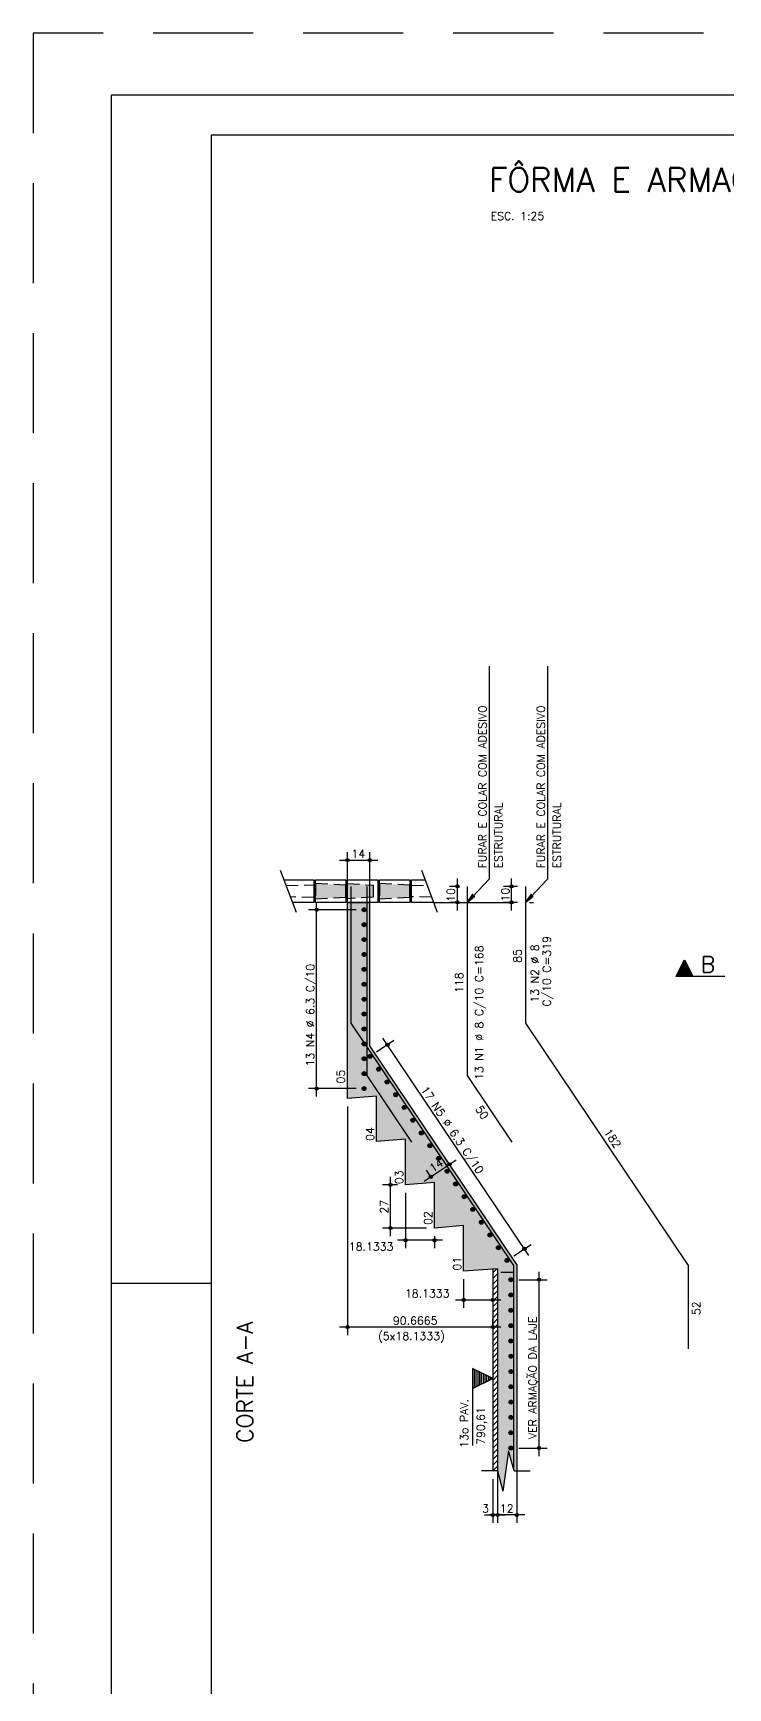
# Model space of a CAD drawing. Extents: x -2 to 86, y -1.5 to 60.9.
# Drawn here: x -2.05 to 15.32, y 19.59 to 60.95 of the extents above; entities that cross this region are included whole.
import ezdxf

# ---------------------------------------------------------------- set-up
doc = ezdxf.new("R2010")
doc.units = 0
doc.header["$MEASUREMENT"] = 0
for name, pattern in [('ESTILO_TQS_0001', [0.45, 0.3, -0.15]), ('ESTILO_TQS_0004', [3.3, 2, -0.4, 0.05, -0.4, 0.05, -0.4]), ('HIDDEN', [0.375, 0.25, -0.125])]:
    doc.linetypes.add(name, pattern=pattern)
doc.layers.get('0').update_dxf_attribs({"linetype": 'CONTINUOUS'})
doc.layers.get('Defpoints').update_dxf_attribs({"linetype": 'CONTINUOUS'})
for name, color, linetype in [('ARQ_FOLHA', 7, 'CONTINUOUS'), ('PENA_01', 1, 'CONTINUOUS'), ('PENA_02', 2, 'CONTINUOUS'), ('PENA_03', 3, 'CONTINUOUS'), ('PENA_04', 4, 'CONTINUOUS'), ('PENA_05', 5, 'CONTINUOUS'), ('PENA_06', 6, 'CONTINUOUS'), ('PENA_10', 253, 'CONTINUOUS'), ('PENA_11', 252, 'CONTINUOUS')]:
    doc.layers.add(name, color=color, linetype=linetype)
doc.styles.get("Standard").update_dxf_attribs({"font": 'ROMANS.SHX'})

# ---------------------------------------------------------------- blocks, each defined once
blk = doc.blocks.new('FOLHA A1 - 841 X 594')
at = {"layer": 'ARQ_FOLHA', "color": 1}
blk.add_line((-816, 297), (-841, 297), dxfattribs=at)
for points in [[(-841, 0), (0, 0), (0, 594), (-841, 594)], [(-816, 10), (-10, 10), (-10, 584), (-816, 584)]]:
    blk.add_lwpolyline(points, close=True, dxfattribs=at)
at = {"layer": 'Defpoints', "color": 8, "linetype": 'HIDDEN', "ltscale": 100}
blk.add_lwpolyline([(-860.5, 609.5), (-860.5, -15.5), (19.5, -15.5), (19.5, 609.5)], close=True, dxfattribs=at)
blk = doc.blocks.new('*U23')
blk.add_blockref('FOLHA A1 - 841 X 594', (0, 0))

msp = doc.modelspace()

# ---------------------------------------------------------------- linework, layer by layer
at = {"layer": 'PENA_01', "linetype": 'Continuous'}
for p, q in [((5.611, 40.279), (6.571, 40.279)), ((5.811, 38.099), (5.811, 40.479)), ((6.371, 38.052), (6.371, 40.479)), ((8.557, 39.024), (8.557, 39.824)), ((9.908, 39.024), (9.908, 39.824)), ((8.599, 39.624), (8.357, 39.624)), ((10.059, 39.624), (9.708, 39.624)), ((6.026, 39.038), (4.84, 39.038)), ((5.04, 34.371), (5.04, 39.238)), ((8.599, 39.224), (8.357, 39.224)), ((10.059, 39.224), (9.708, 39.224)), ((6.539, 35.485), (6.972, 35.776)), ((10.342, 30.399), (6.695, 35.831)), ((6.026, 34.571), (4.84, 34.571)), ((5.811, 34.124), (5.811, 28.41)), ((7.727, 32.254), (8.523, 32.789)), ((8.313, 32.743), (8.246, 32.844)), ((6.884, 30.884), (6.884, 32.364)), ((7.876, 32.39), (7.781, 32.532)), ((7.062, 32.164), (6.684, 32.164)), ((7.262, 31.964), (7.262, 30.579)), ((7.787, 31.084), (6.684, 31.084)), ((8.187, 30.779), (7.062, 30.779)), ((7.987, 30.884), (7.987, 30.579)), ((9.963, 30.386), (10.397, 30.677)), ((8.713, 29.804), (8.713, 29.089)), ((9.438, 29.856), (9.438, 29.089)), ((10.093, 29.793), (10.796, 29.793)), ((10.596, 25.386), (10.596, 29.993)), ((8.513, 29.289), (9.638, 29.289)), ((9.638, 28.61), (5.611, 28.61)), ((9.438, 28.65), (9.438, 28.81)), ((9.558, 25.457), (9.558, 23.713)), ((10.038, 25.411), (10.038, 23.713)), ((10.093, 25.586), (10.796, 25.586)), ((9.438, 24.812), (9.438, 23.713)), ((9.558, 24.812), (9.558, 23.713)), ((9.238, 23.913), (9.758, 23.913)), ((10.238, 23.913), (9.358, 23.913))]:
    msp.add_line(p, q, dxfattribs=at)
at = {"layer": 'PENA_01', "linetype": 'ESTILO_TQS_0004'}
msp.add_line((7.961, 39.224), (10.484, 39.224), dxfattribs=at)
at = {"layer": 'PENA_01', "linetype": 'Continuous'}
for points in [[(4.222, 39.784), (4.971, 39.784)], [(4.971, 39.784), (4.971, 39.224), (4.433, 39.224)], [(5.011, 39.224), (5.011, 39.784), (5.771, 39.784), (5.771, 39.224), (5.011, 39.224)], [(5.811, 39.224), (5.811, 39.784), (6.571, 39.784), (6.571, 39.224), (5.811, 39.224)], [(6.611, 39.224), (6.611, 39.784), (7.371, 39.784), (7.371, 39.224), (6.611, 39.224)], [(7.961, 39.224), (7.411, 39.224), (7.411, 39.784), (7.75, 39.784)]]:
    msp.add_lwpolyline(points, dxfattribs=at)
at = {"layer": 'PENA_02', "linetype": 'Continuous'}
for p, q in [((4.131, 40.028), (4.524, 38.981)), ((7.659, 40.028), (8.053, 38.981))]:
    msp.add_line(p, q, dxfattribs=at)
at = {"layer": 'PENA_02', "linetype": 'ESTILO_TQS_0001'}
for points in [[(4.274, 39.646), (4.971, 39.664)], [(4.971, 39.664), (4.971, 39.344), (4.382, 39.36)], [(5.771, 39.354), (5.771, 39.654), (5.011, 39.694), (5.011, 39.314), (5.771, 39.354)], [(6.451, 39.654), (6.451, 39.354), (5.811, 39.314), (5.811, 39.694), (6.451, 39.654)], [(7.371, 39.354), (7.371, 39.654), (6.611, 39.694), (6.611, 39.314), (7.371, 39.354)], [(7.913, 39.351), (7.411, 39.364), (7.411, 39.644), (7.799, 39.655)]]:
    msp.add_lwpolyline(points, dxfattribs=at)
at = {"layer": 'PENA_02', "linetype": 'Continuous'}
for centre, radius in [((5.811, 40.279), 0.04), ((5.811, 40.279), 0.02), ((6.371, 40.279), 0.04), ((6.371, 40.279), 0.02), ((8.557, 39.624), 0.04), ((8.557, 39.624), 0.02), ((9.908, 39.624), 0.04), ((9.908, 39.624), 0.02), ((5.04, 39.038), 0.0416), ((5.04, 39.038), 0.0208), ((8.557, 39.224), 0.04), ((8.557, 39.224), 0.02), ((9.908, 39.224), 0.04), ((9.908, 39.224), 0.02), ((6.806, 35.665), 0.0416), ((6.806, 35.665), 0.0208), ((5.04, 34.571), 0.0416), ((5.04, 34.571), 0.0208), ((8.357, 32.678), 0.04), ((8.357, 32.678), 0.02), ((7.893, 32.366), 0.04), ((7.893, 32.366), 0.02), ((6.884, 32.164), 0.04), ((6.884, 32.164), 0.02), ((6.884, 31.084), 0.04), ((6.884, 31.084), 0.02), ((7.262, 30.779), 0.04), ((7.262, 30.779), 0.02), ((7.987, 30.779), 0.04), ((7.987, 30.779), 0.02), ((10.231, 30.566), 0.0416), ((10.231, 30.566), 0.0208), ((10.596, 29.793), 0.04), ((10.596, 29.793), 0.02), ((8.713, 29.289), 0.04), ((8.713, 29.289), 0.02), ((9.438, 29.289), 0.04), ((9.438, 29.289), 0.02), ((5.811, 28.61), 0.04), ((5.811, 28.61), 0.02), ((9.438, 28.61), 0.04), ((9.438, 28.61), 0.02), ((10.596, 25.586), 0.04), ((10.596, 25.586), 0.02), ((9.438, 23.913), 0.04), ((9.438, 23.913), 0.02), ((9.558, 23.913), 0.04), ((9.558, 23.913), 0.04), ((9.558, 23.913), 0.02), ((9.558, 23.913), 0.02), ((10.038, 23.913), 0.04), ((10.038, 23.913), 0.02)]:
    msp.add_circle(centre, radius, dxfattribs=at)
at = {"layer": 'PENA_03', "linetype": 'Continuous'}
for p, q in [((8.799, 39.624), (8.799, 39.624)), ((10.259, 39.624), (10.259, 39.624)), ((5.811, 34.324), (5.811, 39.224)), ((5.811, 39.224), (6.371, 39.224)), ((6.226, 39.038), (6.226, 39.038)), ((6.371, 35.635), (6.371, 39.224)), ((8.799, 39.224), (8.799, 39.224)), ((10.259, 39.224), (10.259, 39.224)), ((5.811, 37.899), (5.811, 37.899)), ((6.371, 37.852), (6.371, 37.852)), ((10.038, 30.176), (6.371, 35.635)), ((6.373, 35.373), (6.373, 35.373)), ((6.537, 34.384), (5.811, 34.324)), ((6.226, 34.571), (6.226, 34.571)), ((6.537, 33.244), (6.537, 34.384)), ((5.811, 34.324), (5.811, 34.324)), ((7.262, 33.304), (6.537, 33.244)), ((7.262, 32.164), (7.262, 33.304)), ((8.425, 32.577), (8.425, 32.577)), ((7.987, 32.224), (7.262, 32.164)), ((7.262, 32.164), (7.262, 32.164)), ((7.262, 32.164), (7.262, 32.164)), ((7.987, 31.084), (7.987, 32.224)), ((7.987, 32.224), (7.987, 32.224)), ((8.713, 31.144), (7.987, 31.084)), ((7.987, 31.084), (7.987, 31.084)), ((7.987, 31.084), (7.987, 31.084)), ((8.713, 30.004), (8.713, 31.144)), ((9.797, 30.274), (9.797, 30.274)), ((9.558, 30.064), (8.713, 30.004)), ((8.713, 30.004), (8.713, 30.004)), ((9.438, 29.964), (9.539, 30.064)), ((9.438, 30.056), (9.438, 25.012)), ((9.438, 30.056), (9.438, 30.056)), ((9.438, 29.823), (9.558, 29.943)), ((9.438, 29.681), (9.558, 29.801)), ((9.558, 30.064), (9.558, 25.012)), ((9.893, 29.793), (9.893, 29.793)), ((10.038, 30.176), (10.038, 25.012)), ((9.438, 29.54), (9.558, 29.66)), ((9.438, 29.398), (9.558, 29.518)), ((9.438, 29.257), (9.558, 29.377)), ((9.438, 29.115), (9.558, 29.235)), ((9.438, 28.974), (9.558, 29.094)), ((9.438, 28.833), (9.558, 28.953)), ((9.438, 28.691), (9.558, 28.811)), ((9.438, 28.55), (9.558, 28.67)), ((9.438, 28.408), (9.558, 28.528)), ((9.438, 28.45), (9.438, 28.45)), ((9.438, 28.267), (9.558, 28.387)), ((9.438, 28.126), (9.558, 28.246)), ((9.438, 27.984), (9.558, 28.104)), ((9.438, 27.843), (9.558, 27.963)), ((9.438, 27.701), (9.558, 27.821)), ((8.938, 27.573), (8.938, 25.653)), ((9.438, 27.323), (8.938, 27.573)), ((9.438, 27.323), (8.938, 27.073)), ((8.983, 27.095), (8.983, 27.551)), ((9.027, 27.118), (9.027, 27.529)), ((9.072, 27.14), (9.072, 27.506)), ((9.116, 27.162), (9.116, 27.484)), ((9.161, 27.185), (9.161, 27.462)), ((9.206, 27.207), (9.206, 27.439)), ((9.25, 27.229), (9.25, 27.417)), ((9.295, 27.252), (9.295, 27.395)), ((9.339, 27.274), (9.339, 27.372)), ((9.384, 27.296), (9.384, 27.35)), ((9.438, 27.56), (9.558, 27.68)), ((9.438, 27.418), (9.558, 27.538)), ((9.438, 27.277), (9.558, 27.397)), ((9.438, 27.136), (9.558, 27.256)), ((9.438, 26.994), (9.558, 27.114)), ((9.438, 26.853), (9.558, 26.973)), ((9.438, 26.711), (9.558, 26.831)), ((9.438, 26.57), (9.558, 26.69)), ((9.438, 26.428), (9.558, 26.548)), ((9.438, 26.287), (9.558, 26.407)), ((9.438, 26.146), (9.558, 26.266)), ((9.438, 26.004), (9.558, 26.124)), ((9.438, 25.863), (9.558, 25.983)), ((9.438, 25.721), (9.558, 25.841)), ((9.438, 25.58), (9.558, 25.7)), ((9.558, 25.657), (9.558, 25.657)), ((9.438, 25.438), (9.558, 25.558)), ((9.438, 25.297), (9.558, 25.417)), ((9.438, 25.156), (9.558, 25.276)), ((9.835, 25.515), (9.696, 24.509)), ((9.973, 25.012), (9.835, 25.515)), ((9.893, 25.586), (9.893, 25.586)), ((10.038, 25.611), (10.038, 25.611)), ((9.558, 25.012), (9.158, 25.012)), ((9.438, 25.014), (9.558, 25.134)), ((9.438, 25.012), (9.438, 25.012)), ((9.558, 25.012), (9.696, 24.509)), ((9.558, 25.012), (9.558, 25.012)), ((9.973, 25.012), (10.373, 25.012))]:
    msp.add_line(p, q, dxfattribs=at)
for points in [[(9.35, 45.131), (9.35, 39.805), (8.799, 39.224), (8.946, 39.427), (8.799, 39.224), (8.993, 39.382)], [(10.811, 45.131), (10.811, 39.805), (10.259, 39.224), (10.406, 39.427), (10.259, 39.224), (10.454, 39.382)], [(14.025, 37.377), (14.229, 37.786), (14.434, 37.377), (14.025, 37.377)], [(8.938, 27.073), (9.438, 27.323), (8.938, 27.573), (8.938, 27.073)]]:
    msp.add_lwpolyline(points, dxfattribs=at)
for centre in [(6.226, 39.038), (6.226, 38.666), (6.226, 38.294), (6.226, 37.921), (6.226, 37.549), (6.226, 37.177), (6.226, 36.804), (6.226, 36.432), (6.226, 36.06), (6.226, 35.688), (6.226, 35.315), (6.373, 35.373), (6.226, 34.943), (6.587, 35.055), (6.801, 34.736), (6.226, 34.571), (7.015, 34.417), (7.229, 34.099), (7.443, 33.78), (7.657, 33.461), (7.871, 33.142), (8.085, 32.824), (8.299, 32.505), (8.513, 32.186), (8.727, 31.868), (8.941, 31.549), (9.155, 31.23), (9.369, 30.912), (9.583, 30.593), (9.797, 30.274), (9.893, 29.793), (9.893, 29.411), (9.893, 29.028), (9.893, 28.646), (9.893, 28.263), (9.893, 27.881), (9.893, 27.498), (9.893, 27.116), (9.893, 26.733), (9.893, 26.351), (9.893, 25.968), (9.893, 25.586)]:
    msp.add_circle(centre, 0.05, dxfattribs=at)
for points in [[(6.276, 39.038), (6.201, 39.082), (6.179, 39.055)], [(6.276, 39.038), (6.179, 39.055), (6.179, 39.021)], [(6.276, 39.038), (6.179, 39.021), (6.201, 38.995)], [(6.276, 39.038), (6.235, 39.088), (6.201, 39.082)], [(6.276, 39.038), (6.201, 38.995), (6.235, 38.989)], [(6.276, 39.038), (6.265, 39.07), (6.235, 39.088)], [(6.276, 39.038), (6.235, 38.989), (6.265, 39.006)], [(6.276, 39.038), (6.265, 39.006), (6.276, 39.038)], [(6.276, 38.666), (6.201, 38.709), (6.179, 38.683)], [(6.276, 38.666), (6.179, 38.683), (6.179, 38.649)], [(6.276, 38.666), (6.179, 38.649), (6.201, 38.623)], [(6.276, 38.666), (6.235, 38.715), (6.201, 38.709)], [(6.276, 38.666), (6.201, 38.623), (6.235, 38.617)], [(6.276, 38.666), (6.265, 38.698), (6.235, 38.715)], [(6.276, 38.666), (6.235, 38.617), (6.265, 38.634)], [(6.276, 38.666), (6.265, 38.634), (6.276, 38.666)], [(6.276, 38.294), (6.201, 38.337), (6.179, 38.311)], [(6.276, 38.294), (6.179, 38.311), (6.179, 38.277)], [(6.276, 38.294), (6.179, 38.277), (6.201, 38.25)], [(6.276, 38.294), (6.235, 38.343), (6.201, 38.337)], [(6.276, 38.294), (6.201, 38.25), (6.235, 38.244)], [(6.276, 38.294), (6.265, 38.326), (6.235, 38.343)], [(6.276, 38.294), (6.235, 38.244), (6.265, 38.262)], [(6.276, 38.294), (6.265, 38.262), (6.276, 38.294)], [(6.276, 37.921), (6.201, 37.965), (6.179, 37.938)], [(6.276, 37.921), (6.179, 37.938), (6.179, 37.904)], [(6.276, 37.921), (6.179, 37.904), (6.201, 37.878)], [(6.276, 37.921), (6.235, 37.971), (6.201, 37.965)], [(6.276, 37.921), (6.201, 37.878), (6.235, 37.872)], [(6.276, 37.921), (6.265, 37.954), (6.235, 37.971)], [(6.276, 37.921), (6.235, 37.872), (6.265, 37.889)], [(6.276, 37.921), (6.265, 37.889), (6.276, 37.921)], [(6.276, 37.549), (6.201, 37.592), (6.179, 37.566)], [(6.276, 37.549), (6.179, 37.566), (6.179, 37.532)], [(6.276, 37.549), (6.179, 37.532), (6.201, 37.506)], [(6.276, 37.549), (6.235, 37.598), (6.201, 37.592)], [(6.276, 37.549), (6.201, 37.506), (6.235, 37.5)], [(6.276, 37.177), (6.235, 37.226), (6.201, 37.22)], [(6.276, 37.549), (6.265, 37.581), (6.235, 37.598)], [(6.276, 37.549), (6.235, 37.5), (6.265, 37.517)], [(6.276, 37.177), (6.265, 37.209), (6.235, 37.226)], [(6.276, 37.549), (6.265, 37.517), (6.276, 37.549)], [(6.276, 37.177), (6.201, 37.22), (6.179, 37.194)], [(6.276, 37.177), (6.179, 37.194), (6.179, 37.16)], [(6.276, 37.177), (6.179, 37.16), (6.201, 37.133)], [(6.276, 36.804), (6.201, 36.848), (6.179, 36.822)], [(6.276, 36.804), (6.179, 36.822), (6.179, 36.787)], [(6.276, 37.177), (6.201, 37.133), (6.235, 37.128)], [(6.276, 36.804), (6.235, 36.854), (6.201, 36.848)], [(6.276, 37.177), (6.235, 37.128), (6.265, 37.145)], [(6.276, 36.804), (6.265, 36.837), (6.235, 36.854)], [(6.276, 37.177), (6.265, 37.145), (6.276, 37.177)], [(6.276, 36.804), (6.179, 36.787), (6.201, 36.761)], [(6.276, 36.432), (6.201, 36.475), (6.179, 36.449)], [(6.276, 36.432), (6.179, 36.449), (6.179, 36.415)], [(6.276, 36.432), (6.179, 36.415), (6.201, 36.389)], [(6.276, 36.804), (6.201, 36.761), (6.235, 36.755)], [(6.276, 36.432), (6.235, 36.481), (6.201, 36.475)], [(6.276, 36.432), (6.201, 36.389), (6.235, 36.383)], [(6.276, 36.804), (6.235, 36.755), (6.265, 36.772)], [(6.276, 36.432), (6.265, 36.464), (6.235, 36.481)], [(6.276, 36.432), (6.235, 36.383), (6.265, 36.4)], [(6.276, 36.804), (6.265, 36.772), (6.276, 36.804)], [(6.276, 36.432), (6.265, 36.4), (6.276, 36.432)], [(6.276, 36.06), (6.201, 36.103), (6.179, 36.077)], [(6.276, 36.06), (6.179, 36.077), (6.179, 36.043)], [(6.276, 36.06), (6.179, 36.043), (6.201, 36.017)], [(6.276, 36.06), (6.235, 36.109), (6.201, 36.103)], [(6.276, 36.06), (6.201, 36.017), (6.235, 36.011)], [(6.276, 36.06), (6.265, 36.092), (6.235, 36.109)], [(6.276, 36.06), (6.235, 36.011), (6.265, 36.028)], [(6.276, 36.06), (6.265, 36.028), (6.276, 36.06)], [(6.276, 35.688), (6.201, 35.731), (6.179, 35.705)], [(6.276, 35.688), (6.179, 35.705), (6.179, 35.67)], [(6.276, 35.688), (6.179, 35.67), (6.201, 35.644)], [(6.276, 35.688), (6.235, 35.737), (6.201, 35.731)], [(6.276, 35.688), (6.201, 35.644), (6.235, 35.638)], [(6.276, 35.688), (6.265, 35.72), (6.235, 35.737)], [(6.276, 35.688), (6.235, 35.638), (6.265, 35.655)], [(6.276, 35.688), (6.265, 35.655), (6.276, 35.688)], [(6.276, 35.315), (6.201, 35.359), (6.179, 35.332)], [(6.276, 35.315), (6.179, 35.332), (6.179, 35.298)], [(6.276, 35.315), (6.179, 35.298), (6.201, 35.272)], [(6.276, 35.315), (6.235, 35.364), (6.201, 35.359)], [(6.276, 35.315), (6.201, 35.272), (6.235, 35.266)], [(6.276, 35.315), (6.265, 35.347), (6.235, 35.364)], [(6.276, 35.315), (6.235, 35.266), (6.265, 35.283)], [(6.276, 35.315), (6.265, 35.283), (6.276, 35.315)], [(6.423, 35.373), (6.348, 35.417), (6.326, 35.39)], [(6.423, 35.373), (6.326, 35.39), (6.326, 35.356)], [(6.423, 35.373), (6.326, 35.356), (6.348, 35.33)], [(6.423, 35.373), (6.381, 35.423), (6.348, 35.417)], [(6.423, 35.373), (6.348, 35.33), (6.381, 35.324)], [(6.423, 35.373), (6.411, 35.405), (6.381, 35.423)], [(6.423, 35.373), (6.381, 35.324), (6.411, 35.341)], [(6.423, 35.373), (6.411, 35.341), (6.423, 35.373)], [(6.276, 34.943), (6.201, 34.986), (6.179, 34.96)], [(6.276, 34.943), (6.179, 34.96), (6.179, 34.926)], [(6.276, 34.943), (6.179, 34.926), (6.201, 34.9)], [(6.276, 34.943), (6.235, 34.992), (6.201, 34.986)], [(6.276, 34.943), (6.201, 34.9), (6.235, 34.894)], [(6.276, 34.943), (6.265, 34.975), (6.235, 34.992)], [(6.276, 34.943), (6.235, 34.894), (6.265, 34.911)], [(6.276, 34.943), (6.265, 34.911), (6.276, 34.943)], [(6.637, 35.055), (6.562, 35.098), (6.54, 35.072)], [(6.637, 35.055), (6.54, 35.072), (6.54, 35.038)], [(6.637, 35.055), (6.54, 35.038), (6.562, 35.011)], [(6.637, 35.055), (6.595, 35.104), (6.562, 35.098)], [(6.637, 35.055), (6.562, 35.011), (6.595, 35.005)], [(6.637, 35.055), (6.625, 35.087), (6.595, 35.104)], [(6.637, 35.055), (6.595, 35.005), (6.625, 35.022)], [(6.637, 35.055), (6.625, 35.022), (6.637, 35.055)], [(6.851, 34.736), (6.776, 34.779), (6.754, 34.753)], [(6.851, 34.736), (6.754, 34.753), (6.754, 34.719)], [(6.851, 34.736), (6.809, 34.785), (6.776, 34.779)], [(6.851, 34.736), (6.839, 34.768), (6.809, 34.785)], [(6.276, 34.571), (6.201, 34.614), (6.179, 34.588)], [(6.276, 34.571), (6.179, 34.588), (6.179, 34.554)], [(6.276, 34.571), (6.179, 34.554), (6.201, 34.527)], [(6.276, 34.571), (6.235, 34.62), (6.201, 34.614)], [(6.276, 34.571), (6.201, 34.527), (6.235, 34.521)], [(6.276, 34.571), (6.265, 34.603), (6.235, 34.62)], [(6.276, 34.571), (6.235, 34.521), (6.265, 34.538)], [(6.276, 34.571), (6.265, 34.538), (6.276, 34.571)], [(6.851, 34.736), (6.754, 34.719), (6.776, 34.693)], [(6.851, 34.736), (6.776, 34.693), (6.809, 34.687)], [(6.851, 34.736), (6.809, 34.687), (6.839, 34.704)], [(6.851, 34.736), (6.839, 34.704), (6.851, 34.736)], [(7.065, 34.417), (6.99, 34.461), (6.968, 34.434)], [(7.065, 34.417), (6.968, 34.434), (6.968, 34.4)], [(7.065, 34.417), (6.968, 34.4), (6.99, 34.374)], [(7.065, 34.417), (7.023, 34.466), (6.99, 34.461)], [(7.065, 34.417), (6.99, 34.374), (7.023, 34.368)], [(7.065, 34.417), (7.053, 34.449), (7.023, 34.466)], [(7.065, 34.417), (7.023, 34.368), (7.053, 34.385)], [(7.065, 34.417), (7.053, 34.385), (7.065, 34.417)], [(7.279, 34.099), (7.204, 34.142), (7.182, 34.116)], [(7.279, 34.099), (7.182, 34.116), (7.182, 34.081)], [(7.279, 34.099), (7.182, 34.081), (7.204, 34.055)], [(7.279, 34.099), (7.237, 34.148), (7.204, 34.142)], [(7.279, 34.099), (7.204, 34.055), (7.237, 34.049)], [(7.279, 34.099), (7.267, 34.131), (7.237, 34.148)], [(7.279, 34.099), (7.237, 34.049), (7.267, 34.066)], [(7.279, 34.099), (7.267, 34.066), (7.279, 34.099)], [(7.493, 33.78), (7.418, 33.823), (7.396, 33.797)], [(7.493, 33.78), (7.396, 33.797), (7.396, 33.763)], [(7.493, 33.78), (7.396, 33.763), (7.418, 33.737)], [(7.493, 33.78), (7.451, 33.829), (7.418, 33.823)], [(7.493, 33.78), (7.418, 33.737), (7.451, 33.731)], [(7.493, 33.78), (7.481, 33.812), (7.451, 33.829)], [(7.493, 33.78), (7.451, 33.731), (7.481, 33.748)], [(7.493, 33.78), (7.481, 33.748), (7.493, 33.78)], [(7.707, 33.461), (7.632, 33.504), (7.61, 33.478)], [(7.707, 33.461), (7.665, 33.51), (7.632, 33.504)], [(7.707, 33.461), (7.695, 33.493), (7.665, 33.51)], [(7.707, 33.461), (7.61, 33.478), (7.61, 33.444)], [(7.707, 33.461), (7.61, 33.444), (7.632, 33.418)], [(7.707, 33.461), (7.632, 33.418), (7.665, 33.412)], [(7.707, 33.461), (7.665, 33.412), (7.695, 33.429)], [(7.707, 33.461), (7.695, 33.429), (7.707, 33.461)], [(7.921, 33.142), (7.846, 33.186), (7.824, 33.16)], [(7.921, 33.142), (7.824, 33.16), (7.824, 33.125)], [(7.921, 33.142), (7.824, 33.125), (7.846, 33.099)], [(7.921, 33.142), (7.879, 33.192), (7.846, 33.186)], [(7.921, 33.142), (7.846, 33.099), (7.879, 33.093)], [(7.921, 33.142), (7.909, 33.175), (7.879, 33.192)], [(7.921, 33.142), (7.879, 33.093), (7.909, 33.11)], [(7.921, 33.142), (7.909, 33.11), (7.921, 33.142)], [(8.135, 32.824), (8.06, 32.867), (8.038, 32.841)], [(8.135, 32.824), (8.038, 32.841), (8.038, 32.807)], [(8.135, 32.824), (8.038, 32.807), (8.06, 32.78)], [(8.135, 32.824), (8.093, 32.873), (8.06, 32.867)], [(8.135, 32.824), (8.06, 32.78), (8.093, 32.775)], [(8.135, 32.824), (8.123, 32.856), (8.093, 32.873)], [(8.135, 32.824), (8.093, 32.775), (8.123, 32.792)], [(8.135, 32.824), (8.123, 32.792), (8.135, 32.824)], [(8.349, 32.505), (8.274, 32.548), (8.252, 32.522)], [(8.349, 32.505), (8.252, 32.522), (8.252, 32.488)], [(8.349, 32.505), (8.252, 32.488), (8.274, 32.462)], [(8.349, 32.505), (8.308, 32.554), (8.274, 32.548)], [(8.349, 32.505), (8.274, 32.462), (8.308, 32.456)], [(8.349, 32.505), (8.337, 32.537), (8.308, 32.554)], [(8.349, 32.505), (8.308, 32.456), (8.337, 32.473)], [(8.349, 32.505), (8.337, 32.473), (8.349, 32.505)], [(8.563, 32.186), (8.488, 32.23), (8.466, 32.203)], [(8.563, 32.186), (8.466, 32.203), (8.466, 32.169)], [(8.563, 32.186), (8.466, 32.169), (8.488, 32.143)], [(8.563, 32.186), (8.522, 32.236), (8.488, 32.23)], [(8.563, 32.186), (8.488, 32.143), (8.522, 32.137)], [(8.563, 32.186), (8.551, 32.219), (8.522, 32.236)], [(8.563, 32.186), (8.522, 32.137), (8.551, 32.154)], [(8.563, 32.186), (8.551, 32.154), (8.563, 32.186)], [(8.777, 31.868), (8.702, 31.911), (8.68, 31.885)], [(8.777, 31.868), (8.68, 31.885), (8.68, 31.851)], [(8.777, 31.868), (8.68, 31.851), (8.702, 31.824)], [(8.777, 31.868), (8.736, 31.917), (8.702, 31.911)], [(8.777, 31.868), (8.702, 31.824), (8.736, 31.818)], [(8.777, 31.868), (8.765, 31.9), (8.736, 31.917)], [(8.777, 31.868), (8.736, 31.818), (8.765, 31.836)], [(8.777, 31.868), (8.765, 31.836), (8.777, 31.868)], [(8.991, 31.549), (8.916, 31.592), (8.894, 31.566)], [(8.991, 31.549), (8.894, 31.566), (8.894, 31.532)], [(8.991, 31.549), (8.894, 31.532), (8.916, 31.506)], [(8.991, 31.549), (8.95, 31.598), (8.916, 31.592)], [(8.991, 31.549), (8.916, 31.506), (8.95, 31.5)], [(8.991, 31.549), (8.979, 31.581), (8.95, 31.598)], [(8.991, 31.549), (8.95, 31.5), (8.979, 31.517)], [(8.991, 31.549), (8.979, 31.517), (8.991, 31.549)], [(9.205, 31.23), (9.13, 31.274), (9.108, 31.247)], [(9.205, 31.23), (9.108, 31.247), (9.108, 31.213)], [(9.205, 31.23), (9.108, 31.213), (9.13, 31.187)], [(9.205, 31.23), (9.164, 31.28), (9.13, 31.274)], [(9.205, 31.23), (9.13, 31.187), (9.164, 31.181)], [(9.205, 31.23), (9.193, 31.262), (9.164, 31.28)], [(9.205, 31.23), (9.164, 31.181), (9.193, 31.198)], [(9.205, 31.23), (9.193, 31.198), (9.205, 31.23)], [(9.419, 30.912), (9.344, 30.955), (9.322, 30.929)], [(9.419, 30.912), (9.322, 30.929), (9.322, 30.895)], [(9.419, 30.912), (9.322, 30.895), (9.344, 30.868)], [(9.419, 30.912), (9.378, 30.961), (9.344, 30.955)], [(9.419, 30.912), (9.344, 30.868), (9.378, 30.862)], [(9.419, 30.912), (9.407, 30.944), (9.378, 30.961)], [(9.419, 30.912), (9.378, 30.862), (9.407, 30.879)], [(9.419, 30.912), (9.407, 30.879), (9.419, 30.912)], [(9.633, 30.593), (9.558, 30.636), (9.536, 30.61)], [(9.633, 30.593), (9.536, 30.61), (9.536, 30.576)], [(9.633, 30.593), (9.592, 30.642), (9.558, 30.636)], [(9.633, 30.593), (9.621, 30.625), (9.592, 30.642)], [(9.633, 30.593), (9.536, 30.576), (9.558, 30.55)], [(9.633, 30.593), (9.558, 30.55), (9.592, 30.544)], [(9.633, 30.593), (9.592, 30.544), (9.621, 30.561)], [(9.633, 30.593), (9.621, 30.561), (9.633, 30.593)], [(9.847, 30.274), (9.772, 30.318), (9.75, 30.291)], [(9.847, 30.274), (9.75, 30.291), (9.75, 30.257)], [(9.847, 30.274), (9.75, 30.257), (9.772, 30.231)], [(9.847, 30.274), (9.806, 30.323), (9.772, 30.318)], [(9.847, 30.274), (9.772, 30.231), (9.806, 30.225)], [(9.847, 30.274), (9.835, 30.306), (9.806, 30.323)], [(9.847, 30.274), (9.806, 30.225), (9.835, 30.242)], [(9.847, 30.274), (9.835, 30.242), (9.847, 30.274)], [(9.943, 29.793), (9.868, 29.837), (9.846, 29.81)], [(9.943, 29.793), (9.846, 29.81), (9.846, 29.776)], [(9.943, 29.793), (9.846, 29.776), (9.868, 29.75)], [(9.943, 29.793), (9.902, 29.842), (9.868, 29.837)], [(9.943, 29.793), (9.868, 29.75), (9.902, 29.744)], [(9.943, 29.793), (9.931, 29.825), (9.902, 29.842)], [(9.943, 29.793), (9.902, 29.744), (9.931, 29.761)], [(9.943, 29.793), (9.931, 29.761), (9.943, 29.793)], [(9.943, 29.411), (9.868, 29.454), (9.846, 29.428)], [(9.943, 29.411), (9.846, 29.428), (9.846, 29.394)], [(9.943, 29.411), (9.846, 29.394), (9.868, 29.367)], [(9.943, 29.411), (9.902, 29.46), (9.868, 29.454)], [(9.943, 29.411), (9.868, 29.367), (9.902, 29.362)], [(9.943, 29.411), (9.931, 29.443), (9.902, 29.46)], [(9.943, 29.411), (9.902, 29.362), (9.931, 29.379)], [(9.943, 29.411), (9.931, 29.379), (9.943, 29.411)], [(9.943, 29.028), (9.868, 29.072), (9.846, 29.045)], [(9.943, 29.028), (9.846, 29.045), (9.846, 29.011)], [(9.943, 29.028), (9.846, 29.011), (9.868, 28.985)], [(9.943, 29.028), (9.902, 29.078), (9.868, 29.072)], [(9.943, 29.028), (9.868, 28.985), (9.902, 28.979)], [(9.943, 29.028), (9.931, 29.06), (9.902, 29.078)], [(9.943, 29.028), (9.902, 28.979), (9.931, 28.996)], [(9.943, 29.028), (9.931, 28.996), (9.943, 29.028)], [(9.943, 28.646), (9.868, 28.689), (9.846, 28.663)], [(9.943, 28.646), (9.846, 28.663), (9.846, 28.629)], [(9.943, 28.646), (9.846, 28.629), (9.868, 28.602)], [(9.943, 28.646), (9.902, 28.695), (9.868, 28.689)], [(9.943, 28.646), (9.868, 28.602), (9.902, 28.597)], [(9.943, 28.646), (9.931, 28.678), (9.902, 28.695)], [(9.943, 28.646), (9.902, 28.597), (9.931, 28.614)], [(9.943, 28.646), (9.931, 28.614), (9.943, 28.646)], [(9.943, 28.263), (9.868, 28.307), (9.846, 28.28)], [(9.943, 28.263), (9.846, 28.28), (9.846, 28.246)], [(9.943, 28.263), (9.846, 28.246), (9.868, 28.22)], [(9.943, 28.263), (9.902, 28.313), (9.868, 28.307)], [(9.943, 28.263), (9.868, 28.22), (9.902, 28.214)], [(9.943, 28.263), (9.931, 28.295), (9.902, 28.313)], [(9.943, 28.263), (9.902, 28.214), (9.931, 28.231)], [(9.943, 28.263), (9.931, 28.231), (9.943, 28.263)], [(9.943, 27.881), (9.868, 27.924), (9.846, 27.898)], [(9.943, 27.881), (9.846, 27.898), (9.846, 27.864)], [(9.943, 27.881), (9.846, 27.864), (9.868, 27.838)], [(9.943, 27.881), (9.902, 27.93), (9.868, 27.924)], [(9.943, 27.881), (9.868, 27.838), (9.902, 27.832)], [(9.943, 27.881), (9.931, 27.913), (9.902, 27.93)], [(9.943, 27.881), (9.902, 27.832), (9.931, 27.849)], [(9.943, 27.881), (9.931, 27.849), (9.943, 27.881)], [(9.943, 27.498), (9.868, 27.542), (9.846, 27.515)], [(9.943, 27.498), (9.846, 27.515), (9.846, 27.481)], [(9.943, 27.498), (9.846, 27.481), (9.868, 27.455)], [(9.943, 27.498), (9.902, 27.548), (9.868, 27.542)], [(9.943, 27.498), (9.868, 27.455), (9.902, 27.449)], [(9.943, 27.498), (9.931, 27.53), (9.902, 27.548)], [(9.943, 27.498), (9.902, 27.449), (9.931, 27.466)], [(9.943, 27.498), (9.931, 27.466), (9.943, 27.498)], [(9.943, 27.116), (9.868, 27.159), (9.846, 27.133)], [(9.943, 27.116), (9.846, 27.133), (9.846, 27.099)], [(9.943, 27.116), (9.846, 27.099), (9.868, 27.073)], [(9.943, 27.116), (9.902, 27.165), (9.868, 27.159)], [(9.943, 27.116), (9.868, 27.073), (9.902, 27.067)], [(9.943, 27.116), (9.931, 27.148), (9.902, 27.165)], [(9.943, 27.116), (9.902, 27.067), (9.931, 27.084)], [(9.943, 27.116), (9.931, 27.084), (9.943, 27.116)], [(9.943, 26.733), (9.868, 26.777), (9.846, 26.75)], [(9.943, 26.733), (9.846, 26.75), (9.846, 26.716)], [(9.943, 26.733), (9.846, 26.716), (9.868, 26.69)], [(9.943, 26.733), (9.902, 26.783), (9.868, 26.777)], [(9.943, 26.733), (9.868, 26.69), (9.902, 26.684)], [(9.943, 26.733), (9.931, 26.766), (9.902, 26.783)], [(9.943, 26.733), (9.902, 26.684), (9.931, 26.701)], [(9.943, 26.733), (9.931, 26.701), (9.943, 26.733)], [(9.943, 26.351), (9.868, 26.394), (9.846, 26.368)], [(9.943, 26.351), (9.846, 26.368), (9.846, 26.334)], [(9.943, 26.351), (9.846, 26.334), (9.868, 26.308)], [(9.943, 26.351), (9.902, 26.4), (9.868, 26.394)], [(9.943, 26.351), (9.868, 26.308), (9.902, 26.302)], [(9.943, 26.351), (9.931, 26.383), (9.902, 26.4)], [(9.943, 26.351), (9.902, 26.302), (9.931, 26.319)], [(9.943, 26.351), (9.931, 26.319), (9.943, 26.351)], [(9.943, 25.968), (9.868, 26.012), (9.846, 25.985)], [(9.943, 25.968), (9.846, 25.985), (9.846, 25.951)], [(9.943, 25.968), (9.846, 25.951), (9.868, 25.925)], [(9.943, 25.968), (9.902, 26.018), (9.868, 26.012)], [(9.943, 25.968), (9.868, 25.925), (9.902, 25.919)], [(9.943, 25.968), (9.931, 26.001), (9.902, 26.018)], [(9.943, 25.968), (9.902, 25.919), (9.931, 25.936)], [(9.943, 25.968), (9.931, 25.936), (9.943, 25.968)], [(9.943, 25.586), (9.868, 25.629), (9.846, 25.603)], [(9.943, 25.586), (9.846, 25.603), (9.846, 25.569)], [(9.943, 25.586), (9.846, 25.569), (9.868, 25.543)], [(9.943, 25.586), (9.902, 25.635), (9.868, 25.629)], [(9.943, 25.586), (9.868, 25.543), (9.902, 25.537)], [(9.943, 25.586), (9.931, 25.618), (9.902, 25.635)], [(9.943, 25.586), (9.902, 25.537), (9.931, 25.554)], [(9.943, 25.586), (9.931, 25.554), (9.943, 25.586)]]:
    msp.add_solid(points, dxfattribs=at)
at = {"layer": 'PENA_04', "linetype": 'Continuous'}
for p, q in [((5.891, 39.624), (5.891, 36.206)), ((6.291, 39.624), (6.291, 34.893)), ((14.022, 37.375), (14.229, 37.79)), ((14.025, 37.377), (14.229, 37.786)), ((14.168, 37.662), (14.291, 37.662)), ((14.183, 37.694), (14.275, 37.694)), ((14.199, 37.726), (14.259, 37.726)), ((14.215, 37.758), (14.243, 37.758)), ((14.229, 37.79), (14.436, 37.377)), ((14.229, 37.786), (14.434, 37.377)), ((15.238, 37.375), (14.022, 37.375)), ((14.025, 37.377), (15.238, 37.377)), ((14.04, 37.407), (14.419, 37.407)), ((14.056, 37.439), (14.403, 37.439)), ((14.072, 37.471), (14.387, 37.471)), ((14.088, 37.503), (14.371, 37.503)), ((14.104, 37.535), (14.355, 37.535)), ((14.12, 37.567), (14.339, 37.567)), ((14.136, 37.598), (14.323, 37.598)), ((14.152, 37.63), (14.307, 37.63)), ((5.891, 36.206), (9.958, 30.151)), ((6.291, 34.893), (7.406, 33.233)), ((9.958, 30.151), (9.958, 28.064))]:
    msp.add_line(p, q, dxfattribs=at)
msp.add_lwpolyline([(9.638, 29.984), (9.958, 29.984), (9.958, 25.067)], dxfattribs=at)
at = {"layer": 'PENA_05', "linetype": 'Continuous'}
for p, q in [((8.799, 39.624), (8.799, 34.893)), ((10.259, 39.624), (10.259, 36.206)), ((10.259, 36.206), (14.326, 30.151)), ((8.799, 34.893), (9.914, 33.233)), ((14.326, 30.151), (14.326, 28.064))]:
    msp.add_line(p, q, dxfattribs=at)
at = {"layer": 'PENA_10', "linetype": 'Continuous'}
for points in [[(5.811, 39.694), (6.451, 39.654), (6.451, 39.354)], [(5.811, 39.694), (6.451, 39.354), (5.811, 39.314)], [(5.811, 39.694), (5.811, 39.314), (5.811, 39.694)], [(5.811, 34.324), (5.811, 39.224), (6.371, 39.224)], [(5.811, 34.324), (6.371, 39.224), (6.371, 35.635)], [(5.811, 34.324), (6.371, 35.635), (6.537, 34.384)], [(10.038, 30.176), (6.537, 34.384), (6.371, 35.635)], [(10.038, 30.176), (7.262, 33.304), (6.537, 34.384)], [(6.537, 34.384), (7.262, 33.304), (6.537, 33.244)], [(10.038, 30.176), (7.987, 32.224), (7.262, 33.304)], [(7.262, 33.304), (7.987, 32.224), (7.262, 32.164)], [(10.038, 30.176), (8.713, 31.144), (7.987, 32.224)], [(7.987, 32.224), (8.713, 31.144), (7.987, 31.084)], [(10.038, 30.176), (8.713, 30.004), (8.713, 31.144)], [(10.038, 30.176), (9.558, 30.064), (8.713, 30.004)], [(10.038, 30.176), (9.696, 24.509), (9.558, 25.012)], [(10.038, 30.176), (9.558, 25.012), (9.558, 30.064)], [(10.038, 30.176), (9.835, 25.515), (9.696, 24.509)], [(10.038, 30.176), (9.973, 25.012), (9.835, 25.515)], [(10.038, 30.176), (10.038, 25.012), (9.973, 25.012)]]:
    msp.add_solid(points, dxfattribs=at)
at = {"layer": 'PENA_11', "linetype": 'Continuous'}
for points in [[(5.771, 39.354), (5.771, 39.654), (5.011, 39.694)], [(5.771, 39.354), (5.011, 39.694), (5.011, 39.314)], [(5.771, 39.354), (5.011, 39.314), (5.771, 39.354)], [(6.451, 39.654), (5.811, 39.314), (5.811, 39.694)], [(6.451, 39.654), (5.811, 39.694), (6.451, 39.654)], [(6.451, 39.654), (6.451, 39.354), (5.811, 39.314)], [(7.371, 39.354), (7.371, 39.654), (6.611, 39.694)], [(7.371, 39.354), (6.611, 39.694), (6.611, 39.314)], [(7.371, 39.354), (6.611, 39.314), (7.371, 39.354)]]:
    msp.add_solid(points, dxfattribs=at)

# ---------------------------------------------------------------- block references
at = {"xscale": 0.09999999999999938, "yscale": 0.09999999999999938, "zscale": 0.09999999999999938}
msp.add_blockref('*U23', (84.004, 0), dxfattribs=at)

# ---------------------------------------------------------------- texts
at = {"layer": 'PENA_03', "linetype": 'Continuous'}
for s, p in [('ESC. 1:25', (9.388, 56.278)), ('14', (5.911, 40.339)), ('18.1333', (5.844, 30.519)), ('18.1333', (7.246, 29.349)), ('90.6665', (6.945, 28.67)), ('(5x18.1333)', (6.572, 28.285)), ('3', (9.171, 23.973)), ('12', (9.618, 23.973))]:
    msp.add_text(s, height=0.2, dxfattribs=at).set_placement(p)
for s, rotation, p in [('FURAR E COLAR COM ADESIVO', 90, (9.283, 40.074)), ('FURAR E COLAR COM ADESIVO', 90, (10.744, 40.074)), ('ESTRUTURAL', 90, (9.683, 40.074)), ('ESTRUTURAL', 90, (11.144, 40.074)), ('10', 90, (8.494, 39.237)), ('10', 90, (9.855, 39.247)), ('13 N1 %%c 8 C/10 C=168', 90, (9.2, 34.786)), ('13 N2 %%c 8', 90, (10.59, 36.717)), ('C/10 C=319', 90, (10.89, 36.617)), ('13 N4 %%c 6.3 C/10', 90, (4.98, 35.124)), ('85', 90, (10.159, 37.715)), ('118', 90, (8.699, 36.959)), ('05', 90, (5.742, 34.697)), ('17 N5 %%c 6.3 C/10', 303.885, (7.632, 34.543)), ('50', 303.8859, (8.996, 34.062)), ('04', 90, (6.474, 33.261)), ('182', 303.8855, (12.208, 33.484)), ('14', 33.887, (7.942, 32.471)), ('03', 90, (7.199, 32.181)), ('27', 90, (6.824, 31.444)), ('02', 90, (7.924, 31.161)), ('01', 90, (8.65, 30.021)), ('52', 90, (14.626, 28.908)), ('VER ARMAÇÃO DA LAJE', 90, (10.536, 25.81))]:
    msp.add_text(s, height=0.2, rotation=rotation, dxfattribs=at).set_placement(p)
at = {"layer": 'PENA_04', "linetype": 'Continuous'}
msp.add_text('B', height=0.4, dxfattribs=at).set_placement((14.638, 37.475))
for s, p in [('13o PAV.', (8.823, 25.592)), ('790,61', (9.241, 25.665))]:
    msp.add_text(s, height=0.2, rotation=90, dxfattribs=at).set_placement(p)
at = {"layer": 'PENA_05', "linetype": 'Continuous'}
msp.add_text('CORTE A-A', height=0.4, rotation=90, dxfattribs=at).set_placement((3.445, 25.713))
at = {"layer": 'PENA_06', "linetype": 'Continuous'}
msp.add_text('FÔRMA E ARMAÇÃO DA ESCADA DO 13o AO 14o PAV.', height=0.6, dxfattribs=at).set_placement((9.345, 56.984))

doc.saveas('drawing.dxf')
